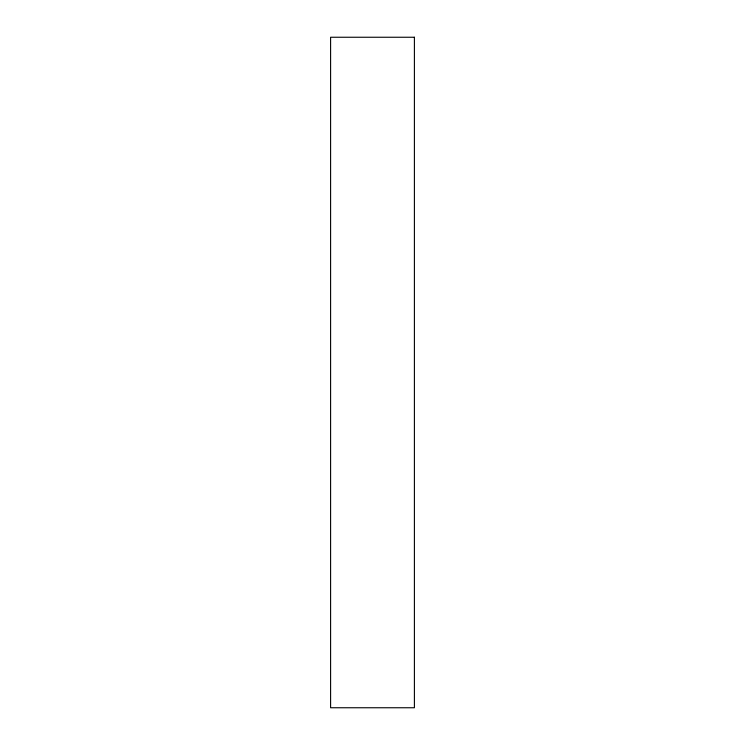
<?xml version="1.0" encoding="UTF-8"?>
<svg xmlns="http://www.w3.org/2000/svg" width="745" height="745" viewBox="0 0 745 745"><rect width="100%" height="100%" fill="white"/><g stroke="black" fill="none" stroke-linecap="round" stroke-linejoin="round"><path stroke-width="1.12" d="M414.406 37.25L330.594 37.25L330.594 707.75L414.406 707.75L414.406 37.25"/></g></svg>
